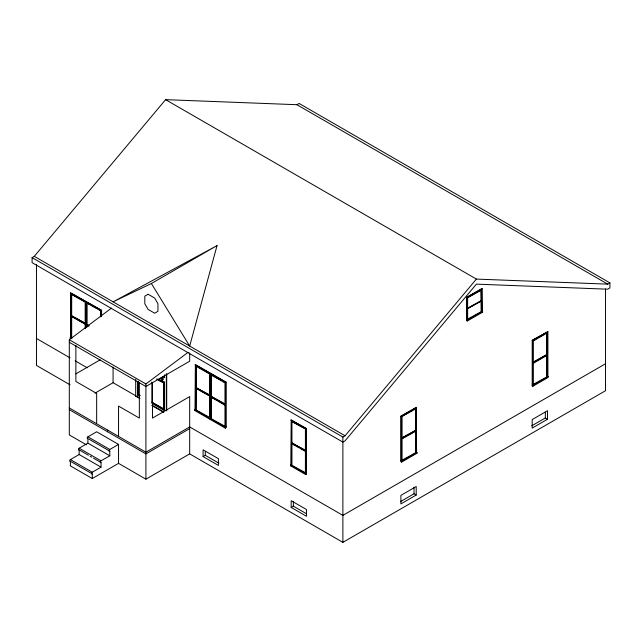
<?xml version="1.0" encoding="UTF-8"?>
<svg xmlns="http://www.w3.org/2000/svg" width="642" height="642" viewBox="0 0 642 642"><rect width="100%" height="100%" fill="white"/><g stroke="black" fill="none" stroke-linecap="round" stroke-linejoin="round"><path stroke-width="0.96" d="M217.036 245.605L189.679 346.062L151.384 283.515L113.08 301.836L217.036 245.605L151.384 283.515M34.291 256.343L165.604 99.654L296.925 104.71L607.709 284.141L609.9 282.881L609.9 287.937L607.709 289.197L476.396 284.141L345.075 440.829L342.884 442.097L32.1 262.666L32.1 257.611L34.291 256.343L345.075 435.774L476.396 279.085L607.709 284.141M161.07 380.168L164.424 382.11L163.598 383.025L163.598 409.098L164.424 410.567L151.857 403.312M139.29 396.058L137.613 395.087L138.367 394.373L140.052 395.352M86.405 444.81L69.304 434.939L69.304 339.746L111.491 308.088M118.553 463.363L118.553 444.408L109.798 449.464A1.035 0.594 -60 0 0 109.068 450.732A1.035 0.594 -60 0 0 109.798 451.149L109.798 455.788L101.043 460.836A1.035 0.594 -60 0 0 100.312 462.104A1.035 0.594 -60 0 0 101.043 462.521L101.043 467.159L79.159 454.52L70.403 459.576A1.035 0.594 -60 0 0 69.673 460.836A1.035 0.594 -60 0 0 70.403 461.261L70.403 465.891L92.287 478.531L118.553 463.363L145.911 479.165L145.911 383.972L188.09 352.314M296.925 104.71L299.116 103.45L609.9 282.881M85.538 328.174L85.538 324.266L71.31 316.474L71.679 316.265L71.679 337.74L70.58 337.531L70.58 292.888L101.588 310.367L101.588 315.326M71.31 337.957L71.31 294.148L84.672 301.443M86.269 301.523L85.908 327.524M86.63 327.268L86.63 302.992L89.599 304.284M85.538 323.424L71.31 315.631L85.538 323.424L85.538 301.941M86.63 302.992L100.858 310.784L100.858 316.642M70.58 292.888L101.588 310.367M88.732 325.261L86.63 324.475L89.23 325.976M70.949 338.165L70.219 338.583L70.219 337.74L70.949 337.323M75.876 373.861L100.104 359.873M95.056 393.113L113.08 382.704L136.064 395.978L135.695 396.186L135.695 379.262M151.721 402.237L163.734 409.018L163.734 382.945L156.809 379.101M200.489 390.633L210.014 396.13L210.014 417.613L195.064 409.403L195.425 364.544L226.064 382.231L226.064 427.724L225.342 428.142L194.695 410.455L194.695 409.612L195.425 409.187M195.794 409.821L196.155 365.804L210.014 373.805L210.014 395.287L195.794 387.495L210.014 395.287M109.798 455.788L87.914 443.149L87.914 438.518A1.035 0.594 -60 0 1 87.184 438.093A1.035 0.594 -60 0 1 87.914 436.833L96.661 431.777L118.553 444.408M88.411 455.234L79.159 449.89A1.035 0.594 -60 0 1 78.428 449.464A1.035 0.594 -60 0 1 79.159 448.204L87.914 443.149M210.745 373.387L210.383 418.247M225.342 426.457L211.114 418.664L211.114 374.864L221.875 380.65M198.755 389.63L195.794 388.338L210.014 396.13M195.064 364.752L226.064 382.231M225.342 404.131L211.114 396.339L224.973 404.348M216.675 399.974L211.114 397.181L224.973 405.19M194.695 410.455L195.425 410.029L195.425 364.544M92.287 478.531L92.287 473.9A1.035 0.594 -60 0 1 91.557 473.475A1.035 0.594 -60 0 1 92.287 472.215L101.043 467.159M189.679 428.615L145.911 453.886L69.304 409.66M195.794 366.012L209.653 374.021L209.653 417.822L210.014 417.613M210.745 418.038L210.014 418.456L210.014 419.298L210.745 418.873M194.695 409.612L225.342 427.299L226.064 426.882M145.911 479.165L189.679 453.886L342.884 542.346L605.526 390.713L605.526 288.932M481.861 310.888L482.591 311.314L482.591 312.156L467.272 321L466.541 320.575L466.541 297.415L481.861 288.563L482.23 311.097L467.272 319.315L467.272 297.832L481.139 289.831L481.5 311.522M466.541 297.415L482.23 288.78M467.272 297.832L481.5 290.04M203.089 456.574L218.408 465.418L218.408 458.677L203.089 449.833L203.089 456.574L205.28 455.314L218.898 463.171M300.576 448.413L305.769 451.414L305.769 472.897L290.818 464.68L291.179 419.828L306.499 428.671L306.499 474.157L305.769 474.582L290.449 465.739L290.449 464.896L291.179 464.471M291.548 465.105L291.548 421.296L304.902 428.591M467.641 298.04L467.641 319.523L466.911 319.949L466.911 297.623M466.541 319.732L467.272 320.157L482.591 311.314M291.548 421.296L305.769 429.089L305.769 450.572L291.548 442.779L305.769 450.572M290.818 420.037L306.499 428.671M294.509 444.914L291.548 443.622L305.769 451.414M290.449 465.739L291.179 465.314M32.1 257.611L342.884 437.041L345.075 435.774M416.209 451.992L416.939 452.417L416.939 453.26L401.611 462.104L400.889 461.678L400.889 416.193L416.209 407.349L416.57 452.201L401.611 460.418L401.611 438.935L415.839 431.143M532.202 340.372L547.891 331.665L547.891 376.316L532.932 384.526L533.301 384.735L533.301 340.934L547.161 332.933L547.161 376.734M532.202 385.866L532.202 340.3L547.891 331.665M400.889 416.193L416.57 407.558M533.799 340.22L536.399 338.719M538.132 337.724L544.199 334.217M401.611 438.093L415.839 430.301L401.611 438.093L401.611 416.61L404.211 415.109M405.945 414.114L412.012 410.607M413.745 409.612L415.839 408.818L415.839 452.626M401.611 416.61L415.839 408.818M305.407 429.297L305.407 473.106L305.769 472.897M290.449 464.896L305.769 473.74L306.499 473.314M532.932 362.2L547.161 354.408L533.301 362.417M402.478 438.438L415.478 430.934L415.478 452.417M532.932 363.043L545.925 355.54M533.301 363.26L547.161 355.251M291.179 507.437L306.499 516.28L306.499 509.539L291.179 500.696L291.179 507.437L293.37 506.169L306.138 513.544M533.301 384.735L532.571 385.16L532.571 340.509M401.98 416.827L401.98 460.627L401.25 461.052L401.25 416.401M532.202 384.951L532.932 385.369L548.252 376.525L548.252 377.368L532.932 386.211L532.202 385.794M400.889 460.836L401.611 461.261L416.939 452.417M605.526 363.749L342.884 515.382L189.679 426.93L145.911 452.201L69.304 407.975M400.399 501.651L414.018 493.786L416.209 495.046L416.209 486.532L400.889 495.375L400.889 503.898L416.209 495.046M531.72 425.831L545.339 417.974L547.522 419.234L547.522 410.719L532.202 419.563L532.202 428.078L547.522 419.234M165.604 99.654L476.396 279.085M481.139 300.785L481.5 300.994L467.272 308.786L481.5 300.568L467.272 308.361L467.641 308.577M482.591 312.156L481.861 311.731L481.861 288.563M547.522 376.1L548.252 376.525M416.209 452.835L416.939 453.26M91.333 305.287L97.391 308.786M99.125 309.789L100.858 310.784M223.609 381.653L225.342 382.656M71.31 294.148L85.177 302.149L85.177 328.383M211.114 374.864L224.973 382.865L224.973 426.665L225.703 427.091L225.703 382.439M71.679 316.265L85.538 324.266M218.408 400.977L224.475 404.476M296.243 445.909L298.843 447.41M88.363 326.321L86.63 325.317L86.999 325.109L86.999 327.059M162.747 376.718L164.424 377.681L164.424 374.864M156.945 379.021L163.734 382.945M209.653 417.822L211.114 418.664M305.407 473.106L306.138 473.531L306.138 428.88M70.219 337.74L71.92 338.727M69.304 339.746L145.911 383.972M69.304 342.274L145.911 386.5L189.679 361.221L189.679 352.956M163.734 409.018L151.857 402.157L151.857 382.102M139.916 395.424L138.231 394.453L138.231 381.412M36.474 338.478L70.042 357.859M75.21 360.844L87.256 367.802M136.915 396.467L138.616 397.446M152.234 405.311L163.293 411.699M135.695 396.186L139.948 398.642M151.865 405.519L163.782 412.405M70.042 384.815L36.474 365.434L36.474 264.656M87.914 436.833L109.798 449.464M88.748 439L109.798 451.149M79.159 448.204L101.043 460.836M90.097 456.205L91.782 457.176M93.467 458.147L101.043 462.521M70.403 459.576L92.287 472.215M70.403 461.261L92.287 473.9M163.598 376.405L164.424 377.681M547.522 331.457L547.522 377.023M546.791 332.716L546.791 354.199M546.791 355.042L546.791 376.525M545.339 412.292L545.339 417.974M532.932 385.369L532.932 386.211M481.139 289.831L481.139 311.314M467.272 320.157L467.272 321M415.478 408.609L415.478 430.092M414.018 487.166L414.018 493.786M401.611 461.261L401.611 462.104M342.884 437.041L342.884 542.346M305.769 473.74L305.769 474.582M293.37 501.354L293.37 506.169M291.909 421.088L291.909 442.571M291.909 443.413L291.909 464.896M225.342 427.299L225.342 428.142M211.475 374.647L211.475 396.13M211.475 396.973L211.475 418.456M205.28 451.462L205.28 455.314M196.155 365.804L196.155 387.286M196.155 388.129L196.155 409.612M189.679 453.886L189.679 396.604L152.475 418.086L152.475 382.704M166.703 373.845L166.703 410.679M166.334 374.053L166.334 410.888M164.424 382.11L164.424 410.567M139.346 382.704L139.346 418.086L118.553 406.081L118.553 436.408M138.367 381.332L138.367 394.373M137.613 381.348L137.613 395.087M113.08 367.055L113.08 382.704M107.607 430.092L107.607 431.777M101.227 310.576L101.227 316.53M100.497 310.993L100.497 316.859M96.661 423.776L96.661 393.45L75.876 381.444L75.876 345.356M86.999 302.783L86.999 324.266M79.159 449.89L79.159 454.52M71.679 293.94L71.679 315.423M161.688 377.833A1.107 0.642 60 0 1 162.907 378.242A1.107 0.642 60 0 1 162.835 379.639M161.407 378.05A1.107 0.642 60 0 1 162.001 378.435M162.177 378.668A1.107 0.642 60 0 1 162.105 380.064M161.11 377.64A1.557 0.899 60 0 1 162.723 379.334A1.557 0.899 60 0 1 161.672 380.329M148.101 294.253L144.811 296.147L144.811 303.73L148.101 309.42L154.666 313.208L157.948 311.314L157.948 303.73L154.666 298.04L148.101 294.253M159.192 379.221A1.557 0.899 60 0 0 160.853 381.268A1.557 0.899 60 0 0 160.845 379.061A1.557 0.899 60 0 0 159.192 379.221"/></g></svg>
